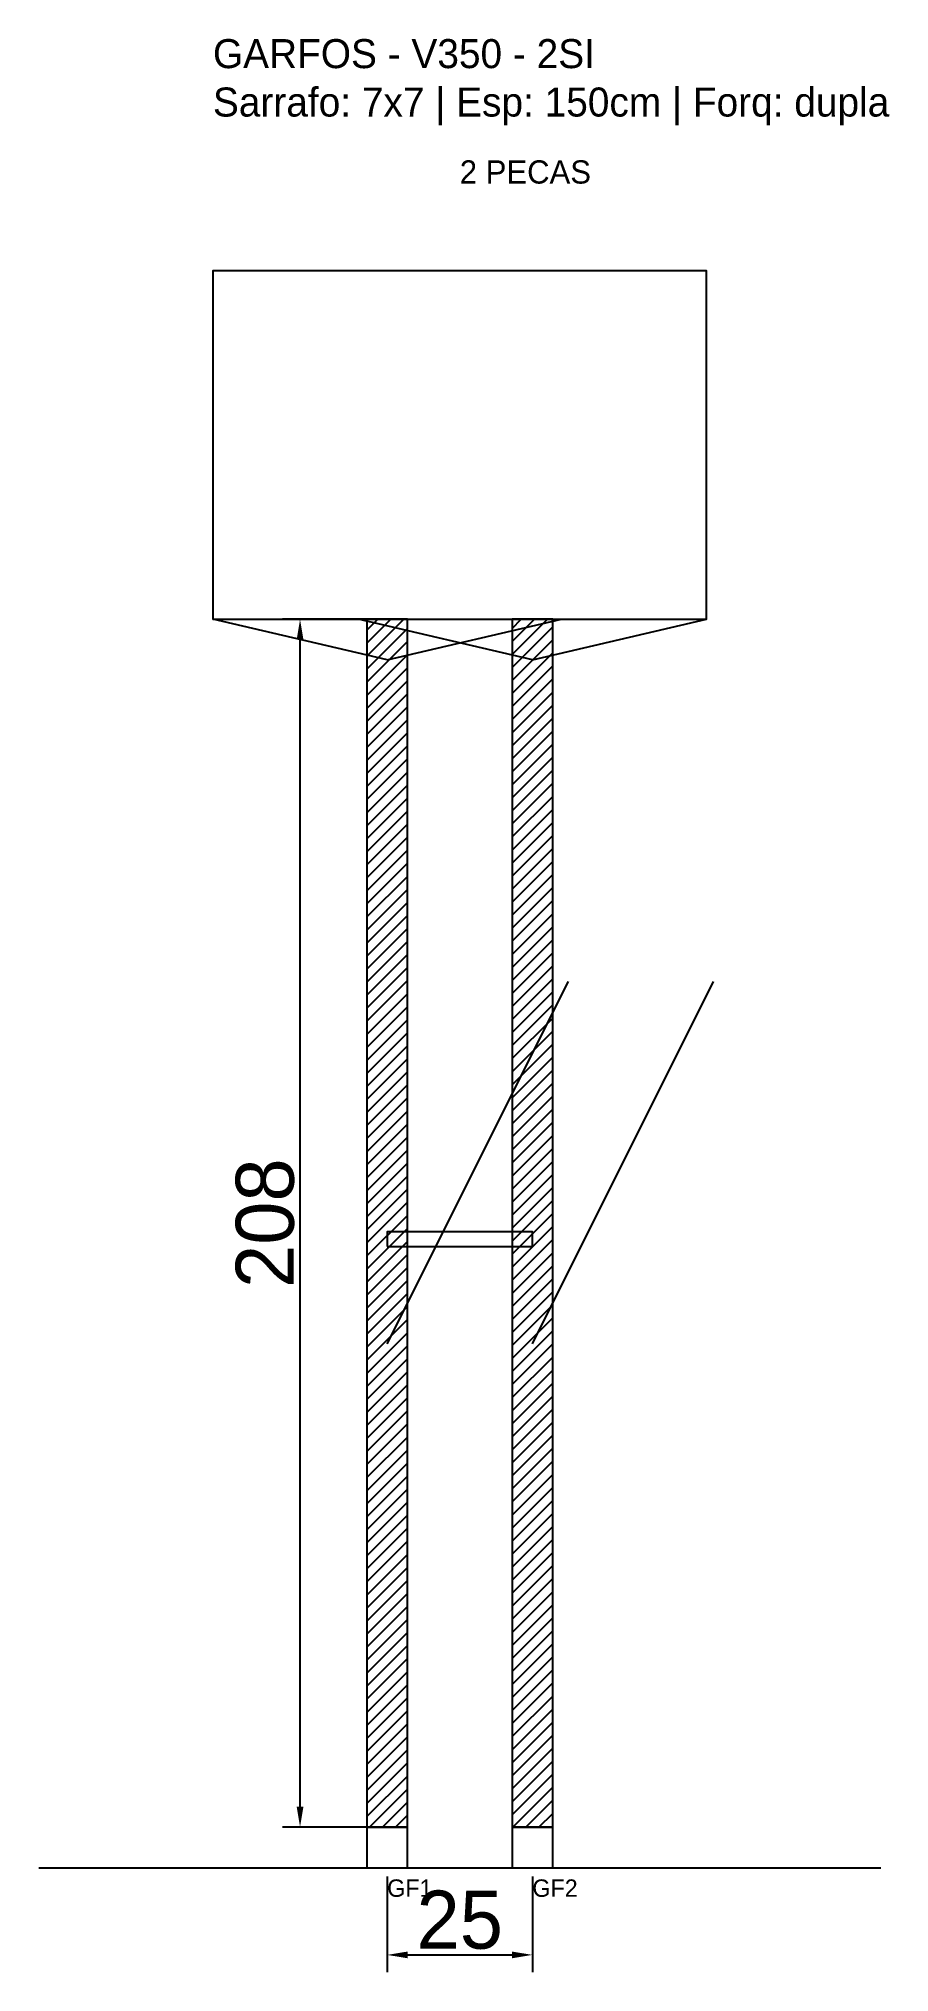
# Model space of a CAD drawing. Header units: metres. Extents: x -30 to 116, y -25 to 308.
import ezdxf

# ---------------------------------------------------------------- set-up
doc = ezdxf.new("R2010")
doc.units = ezdxf.units.M
for name, color, linetype in [('BARRA_ANCORAGEM', 1, 'Continuous'), ('COTA', 241, 'Continuous'), ('GARFOS OK', 3, 'Continuous'), ('NOME DA VIGA', 6, 'Continuous'), ('SARR_7x7', 40, 'Continuous'), ('TIRAS REESCORAMENTO', 252, 'Continuous'), ('VIGAS', 3, 'Continuous')]:
    doc.layers.add(name, color=color, linetype=linetype)
doc.dimstyles.new('EZ DXF', dxfattribs={"dimtxt": 10, "dimasz": 3.5, "dimexe": 3, "dimexo": 1.5, "dimgap": 1, "dimtad": 1, "dimdec": 1, "dimdsep": 46, "dimcen": 2.5, "dimazin": 3, "dimtfac": 1, "dimtmove": 0, "dimatfit": 3})

msp = doc.modelspace()

# ---------------------------------------------------------------- hatches: boundary and pattern name
at = {"layer": 'COTA'}
h = msp.add_hatch(dxfattribs=at)
h.set_pattern_fill('ANSI31', scale=0.5)
h.paths.add_polyline_path([(26.5, 0), (33.5, 0), (33.5, 208), (26.5, 208)])
h = msp.add_hatch(dxfattribs=at)
h.set_pattern_fill('ANSI31', scale=0.5)
h.paths.add_polyline_path([(51.5, 0), (58.5, 0), (58.5, 208), (51.5, 208)])

# ---------------------------------------------------------------- linework, layer by layer
at = {"layer": 'BARRA_ANCORAGEM'}
for p, q in [((30, 83.2), (61.2, 145.6)), ((55, 83.2), (86.2, 145.6))]:
    msp.add_line(p, q, dxfattribs=at)
at = {"layer": 'GARFOS OK'}
for p, q in [((30, 201), (0, 208)), ((0, 208), (60, 208)), ((55, 201), (25, 208)), ((25, 208), (85, 208)), ((30, 201), (60, 208)), ((55, 201), (85, 208))]:
    msp.add_line(p, q, dxfattribs=at)
at = {"layer": 'GARFOS OK', "linetype": 'CONTINUOUS'}
msp.add_line((-30, -7), (115, -7), dxfattribs=at)
at = {"layer": 'GARFOS OK'}
for points in [[(26.5, 0), (33.5, 0), (33.5, 208), (26.5, 208), (26.5, 0)], [(51.5, 0), (58.5, 0), (58.5, 208), (51.5, 208), (51.5, 0)]]:
    msp.add_lwpolyline(points, dxfattribs=at)
at = {"layer": 'SARR_7x7'}
for points in [[(26.5, -7), (33.5, -7), (33.5, 0), (26.5, 0), (26.5, -7)], [(51.5, -7), (58.5, -7), (58.5, 0), (51.5, 0), (51.5, -7)]]:
    msp.add_lwpolyline(points, dxfattribs=at)
at = {"layer": 'TIRAS REESCORAMENTO'}
msp.add_lwpolyline([(30, 100), (55, 100), (55, 102.5), (30, 102.5), (30, 100)], dxfattribs=at)
at = {"layer": 'VIGAS'}
msp.add_lwpolyline([(0, 208), (85, 208), (85, 268), (0, 268), (0, 208)], dxfattribs=at)

# ---------------------------------------------------------------- texts
at = {"layer": 'NOME DA VIGA'}
for s, height, p in [('2 PECAS', 4, (42.5, 283)), ('GF1', 3, (30, -12)), ('GF2', 3, (55, -12))]:
    msp.add_text(s, height=height, dxfattribs=at).set_placement(p)
at = {"layer": 'NOME DA VIGA', "insert": (0, 293), "char_height": 5, "attachment_point": 7}
msp.add_mtext('GARFOS - V350 - 2SI\\PSarrafo: 7x7 | Esp: 150cm | Forq: dupla', dxfattribs=at)

# ---------------------------------------------------------------- dimensions: what is measured, and where the dimension line sits
at = {"layer": 'COTA'}
msp.add_linear_dim(base=(15, 0), p1=(30, 0), p2=(30, 208), angle=90, dimstyle='EZ DXF', dxfattribs=at).render()
msp.add_linear_dim(base=(30, -22), p1=(30, -7), p2=(55, -7), dimstyle='EZ DXF', dxfattribs=at).render()

doc.saveas('drawing.dxf')
